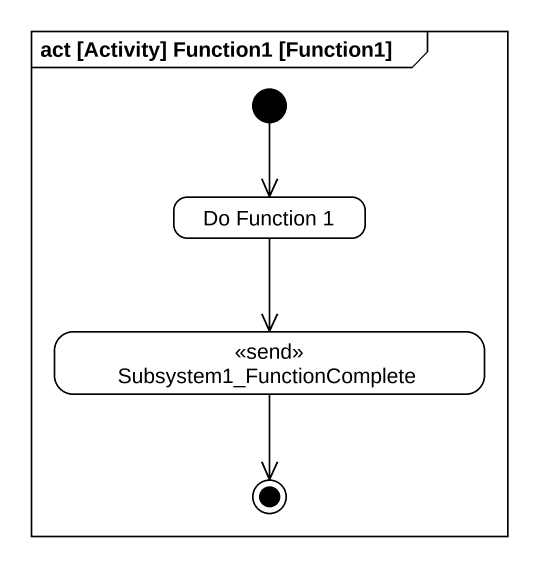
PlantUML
@startuml
mainframe act [Activity] Function1 [Function1]
hide empty description
state "Do Function 1" as Do_Function_1
state Subsystem1_FunctionComplete <<send>>
[*] --> Do_Function_1
Do_Function_1 --> Subsystem1_FunctionComplete
Subsystem1_FunctionComplete --> [*]
@enduml
